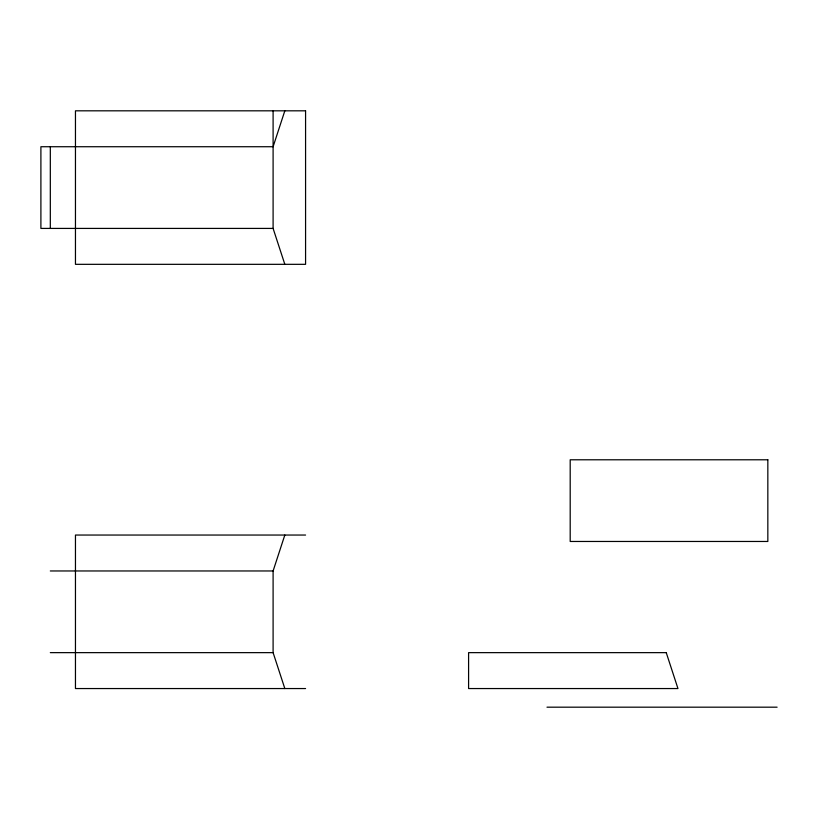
<?xml version="1.0" encoding="UTF-8"?>
<svg xmlns="http://www.w3.org/2000/svg" width="818" height="818" viewBox="0 0 818 818"><rect width="100%" height="100%" fill="white"/><g stroke="black" fill="none" stroke-linecap="round" stroke-linejoin="round"><path stroke-width="1.23" d="M284.828 110.819L273.1 146.729L40.9 146.729L40.9 228.416L273.1 228.416L284.828 264.326M284.828 688.551L273.1 652.641L273.1 570.964L284.828 535.044M305.574 535.044L75.46 535.044L75.46 688.551L305.574 688.551M50.317 570.964L273.1 570.964M50.317 652.641L273.1 652.641M546.986 707.181L777.1 707.181M273.1 110.819L273.1 228.416M50.317 146.729L50.317 228.416M305.574 110.819L75.46 110.819L75.46 264.326L305.574 264.326L305.574 110.819M767.836 459.788L570.197 459.788L570.197 541.465L767.836 541.465L767.836 459.788M666.241 652.641L468.591 652.641L468.591 688.551L677.958 688.551L666.241 652.641"/></g></svg>
